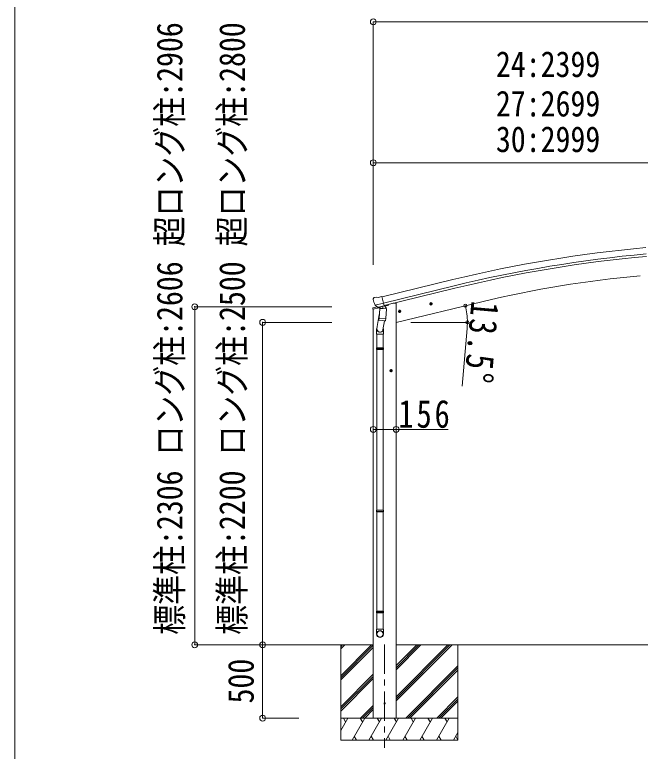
# Model space of a CAD drawing. Units: millimetres, scale not verified. Extents: x -11243 to 11243, y -7760 to 7760.
# Drawn here: x -11243 to -6973, y -4601 to 424 of the extents above; entities that cross this region are included whole.
import ezdxf
from ezdxf.enums import TextEntityAlignment as Align

# ---------------------------------------------------------------- set-up
doc = ezdxf.new("R2010")
doc.units = ezdxf.units.MM
doc.header["$LTSCALE"] = 40
doc.header["$PDMODE"] = 32
doc.header["$PDSIZE"] = 40
doc.linetypes.add('CHAIN1', pattern=[8, 5, -1, 1, -1])
for name, color, linetype, lineweight in [('0-0_0', 7, 'Continuous', 9), ('0-1_本体', 5, 'CHAIN1', 9), ('0-3_ELV2', 4, 'Continuous', 9), ('0-6_OTH_LINE', 7, 'Continuous', 9), ('F-0_240', 7, 'Continuous', 9)]:
    doc.layers.add(name, color=color, linetype=linetype, lineweight=lineweight)
doc.styles.add('ＭＳ ゴシック', font='')
doc.styles.get('ＭＳ ゴシック').set_extended_font_data('MS Gothic')

msp = doc.modelspace()

# ---------------------------------------------------------------- linework, layer by layer
at = {"layer": '0-0_0'}
for p, q in [((-9017.58, -4085.73), (-8806.35, -3874.51)), ((-9017.58, -3901.89), (-8990.2, -3874.51)), ((-9017.58, -3887.74), (-9004.34, -3874.51)), ((-9017.58, -4099.88), (-8795.33, -3877.63)), ((-9017.58, -4114.02), (-8795.33, -3891.77)), ((-8639.83, -4256.77), (-8257.57, -3874.51)), ((-8639.83, -4228.48), (-8285.85, -3874.51)), ((-8639.83, -4242.62), (-8271.71, -3874.51)), ((-8639.83, -4044.64), (-8469.7, -3874.51)), ((-8639.83, -4030.49), (-8483.84, -3874.51)), ((-8639.83, -4016.35), (-8497.98, -3874.51)), ((-8217.58, -3874.51), (-8217.58, -4524.5)), ((-8573.72, -4374.51), (-8217.58, -4018.37)), ((-8559.58, -4374.51), (-8217.58, -4032.51)), ((-8545.44, -4374.51), (-8217.58, -4046.65)), ((-9017.58, -4297.86), (-8795.33, -4075.62)), ((-9017.58, -4312.01), (-8795.33, -4089.76)), ((-9017.58, -4326.15), (-8795.33, -4103.9)), ((-8361.59, -4374.51), (-8217.58, -4230.5)), ((-8347.45, -4374.51), (-8217.58, -4244.64)), ((-8333.3, -4374.51), (-8217.58, -4258.78)), ((-8882.09, -4374.51), (-8795.33, -4287.75)), ((-8867.95, -4374.51), (-8795.33, -4301.89)), ((-8853.8, -4374.51), (-8795.33, -4316.03)), ((-9017.58, -4458.34), (-8969.18, -4374.5)), ((-8217.58, -4374.51), (-9017.58, -4374.51)), ((-8984.18, -4400.49), (-8999.18, -4374.5)), ((-8940.31, -4524.5), (-8853.71, -4374.5)), ((-8868.71, -4400.49), (-8883.71, -4374.51)), ((-8824.84, -4524.5), (-8738.24, -4374.51)), ((-8753.24, -4400.49), (-8768.24, -4374.5)), ((-8709.37, -4524.5), (-8622.77, -4374.51)), ((-8637.77, -4400.49), (-8652.77, -4374.5)), ((-8593.9, -4524.5), (-8507.3, -4374.51)), ((-8522.3, -4400.49), (-8537.3, -4374.5)), ((-8478.43, -4524.5), (-8391.83, -4374.51)), ((-8421.83, -4374.51), (-8406.83, -4400.49)), ((-8362.96, -4524.5), (-8276.36, -4374.51)), ((-8291.36, -4400.49), (-8306.36, -4374.5)), ((-8925.31, -4498.53), (-8910.32, -4524.5)), ((-8809.84, -4498.52), (-8794.84, -4524.5)), ((-8694.37, -4498.52), (-8679.37, -4524.5)), ((-8578.9, -4498.53), (-8563.9, -4524.5)), ((-8463.43, -4498.53), (-8448.44, -4524.5)), ((-8347.96, -4498.53), (-8332.96, -4524.5)), ((-8247.49, -4524.5), (-8217.58, -4472.69)), ((-8232.49, -4498.53), (-8217.58, -4524.36))]:
    msp.add_line(p, q, dxfattribs=at)
msp.add_lwpolyline([(-9017.58, -3874.51), (-9017.58, -4524.5), (-8217.58, -4524.5)], dxfattribs=at)
at = {"layer": '0-1_本体'}
msp.add_line((-8717.58, -3872.01), (-8717.58, -4577), dxfattribs=at)
at = {"layer": '0-3_ELV2'}
msp.add_circle((-8717.58, -4274.51), 4.5, dxfattribs=at)
at = {"layer": '0-6_OTH_LINE', "color": 6}
for p, q in [((-8795.33, 375.46), (-8795.33, -1282.3)), ((-3981.33, 375.46), (-8795.33, 375.46)), ((-8795.33, -585.63), (-8795.33, -1282.3)), ((-8795.33, -585.63), (-6396.33, -585.63)), ((-10014.16, -3874.51), (-10014.16, -1568.11)), ((-10014.16, -1568.11), (-9077.95, -1568.11)), ((-9550.7, -1674.51), (-9077.95, -1674.51)), ((-9550.7, -3874.51), (-9550.7, -1674.51)), ((-8538.83, -1674.51), (-8151.97, -1674.51)), ((-8154.83, -1716.96), (-8189.19, -2109.46)), ((-8639.33, -2404.69), (-8795.33, -2404.69)), ((-8639.33, -2404.69), (-8283.88, -2404.69)), ((-10014.16, -3874.51), (-9303.61, -3874.51)), ((-9550.7, -3874.51), (-9303.61, -3874.51)), ((-9550.7, -4374.51), (-9550.7, -3874.51)), ((-9550.7, -4374.51), (-9303.61, -4374.51))]:
    msp.add_line(p, q, dxfattribs=at)
at = {"layer": '0-6_OTH_LINE', "color": 4}
for p, q in [((-8735.31, -1500.91), (-8252.46, -1383.34)), ((-8242.23, -1425.33), (-8725.24, -1542.83)), ((-8721.3, -1559.26), (-8238.26, -1441.63)), ((-8659.83, -1544.51), (-8693.34, -1552.55)), ((-8639.33, -1544.51), (-8659.83, -1544.51)), ((-8639.83, -1674.51), (-8054.15, -1533.9)), ((-8639.33, -1544.51), (-8639.33, -4374.51)), ((-8795.33, -1584.21), (-8795.33, -4374.51))]:
    msp.add_line(p, q, dxfattribs=at)
at = {"layer": '0-6_OTH_LINE'}
for p, q in [((-8789.45, -1505.67), (-8776.27, -1502.5)), ((-8761.71, -1505.18), (-8774.97, -1502.48)), ((-8761.71, -1505.18), (-8735.78, -1498.95)), ((-8796.77, -1516.49), (-8796.49, -1517.64)), ((-8792.55, -1507.92), (-8796.4, -1514.21)), ((-8782.71, -1556.8), (-8725.2, -1542.99)), ((-8765.86, -1571.71), (-8782.24, -1557.22)), ((-8693.34, -1552.47), (-8693.34, -1555.78)), ((-8411.1, -1550.69), (-8391.65, -1546.02)), ((-8406.54, -1542.91), (-8408.67, -1550.11)), ((-8399.24, -1541.16), (-8406.54, -1542.91)), ((-8399.04, -1558.08), (-8403.71, -1538.63)), ((-8394.08, -1546.6), (-8399.24, -1541.16)), ((-8396.21, -1553.8), (-8394.08, -1546.6)), ((-8797.89, -1584.83), (-8755.19, -1574.57)), ((-8797.89, -1577.94), (-8797.89, -1584.83)), ((-8769.39, -1568.73), (-8795.59, -1575.02)), ((-8763.15, -1572.28), (-8755.63, -1570.47)), ((-8762.31, -1572.17), (-8760.78, -1571.8)), ((-8760.78, -1571.8), (-8724.08, -1562.99)), ((-8758.95, -1572.03), (-8759, -1572.77)), ((-8758.24, -1573.81), (-8732.43, -1580.25)), ((-8751.32, -1579.16), (-8756, -1646)), ((-8705.64, -1582.35), (-8751.32, -1579.16)), ((-8749.55, -1575.98), (-8749.78, -1579.27)), ((-8730.03, -1564.82), (-8731.05, -1579.42)), ((-8724.08, -1562.99), (-8722.55, -1562.62)), ((-8721, -1560.52), (-8720.05, -1560.59)), ((-8720.05, -1560.59), (-8706.74, -1575.9)), ((-8716.06, -1565.18), (-8697.17, -1560.65)), ((-8710.31, -1649.19), (-8705.64, -1582.35)), ((-8706.74, -1575.9), (-8707.18, -1582.25)), ((-8625.02, -1602.05), (-8605.57, -1597.38)), ((-8620.46, -1594.27), (-8622.59, -1601.46)), ((-8613.16, -1592.51), (-8620.46, -1594.27)), ((-8612.96, -1609.43), (-8617.63, -1589.99)), ((-8608, -1597.96), (-8613.16, -1592.51)), ((-8610.13, -1605.16), (-8608, -1597.96)), ((-8754.27, -1621.23), (-8770.18, -1717.4)), ((-8756.86, -1658.46), (-8755.99, -1646)), ((-8710.31, -1649.19), (-8756, -1646)), ((-8710.32, -1649.19), (-8711.21, -1661.89)), ((-8756.46, -1659.82), (-8756.46, -1659.82)), ((-8755.01, -1660.6), (-8713.32, -1663.52)), ((-8718.75, -1663.14), (-8729.48, -1726.72)), ((-8772.33, -1754.56), (-8772.33, -1720.21)), ((-8726.33, -1754.56), (-8772.33, -1754.56)), ((-8770.33, -1754.56), (-8770.33, -1848.56)), ((-8728.33, -1754.56), (-8728.33, -1848.56)), ((-8726.33, -1719.91), (-8726.33, -1754.56)), ((-8772.33, -1850.56), (-8771.33, -1848.56)), ((-8726.33, -1850.56), (-8772.33, -1850.56)), ((-8726.33, -1858.56), (-8772.33, -1858.56)), ((-8727.33, -1848.56), (-8771.33, -1848.56)), ((-8726.33, -1850.56), (-8727.33, -1848.56)), ((-8726.33, -1858.56), (-8727.33, -1860.56)), ((-8726.33, -1850.56), (-8726.33, -1858.56)), ((-8727.33, -1860.56), (-8771.33, -1860.56)), ((-8770.33, -1860.56), (-8770.33, -2954.75)), ((-8728.33, -1860.56), (-8728.33, -2954.75)), ((-8663.83, -2004.62), (-8683.83, -2004.62)), ((-8673.83, -1997.12), (-8680.33, -2000.87)), ((-8680.33, -2000.87), (-8680.33, -2008.38)), ((-8680.33, -2008.38), (-8673.83, -2012.13)), ((-8673.83, -2014.62), (-8673.83, -1994.62)), ((-8667.33, -2000.87), (-8673.83, -1997.12)), ((-8772.33, -2956.75), (-8771.33, -2954.75)), ((-8726.33, -2956.75), (-8772.33, -2956.75)), ((-8727.33, -2954.75), (-8771.33, -2954.75)), ((-8726.33, -2956.75), (-8727.33, -2954.75)), ((-8726.33, -2956.75), (-8726.33, -2964.75)), ((-8726.33, -2964.75), (-8772.33, -2964.75)), ((-8727.33, -2966.75), (-8771.33, -2966.75)), ((-8770.33, -2966.75), (-8770.33, -3644.94)), ((-8728.33, -2966.75), (-8728.33, -3644.94)), ((-8726.33, -2964.75), (-8727.33, -2966.75)), ((-8772.33, -3646.94), (-8771.33, -3644.94)), ((-8726.33, -3646.94), (-8772.33, -3646.94)), ((-8726.33, -3654.94), (-8772.33, -3654.94)), ((-8727.33, -3644.94), (-8771.33, -3644.94)), ((-8727.33, -3656.94), (-8771.33, -3656.94)), ((-8770.33, -3656.94), (-8770.33, -3766.94)), ((-8728.33, -3656.94), (-8728.33, -3766.94)), ((-8726.33, -3646.94), (-8727.33, -3644.94)), ((-8726.33, -3654.94), (-8727.33, -3656.94)), ((-8726.33, -3646.94), (-8726.33, -3654.94)), ((-8772.33, -3801.08), (-8772.33, -3766.94)), ((-8726.33, -3766.94), (-8772.33, -3766.94)), ((-8726.33, -3801.08), (-8726.33, -3766.94)), ((-9391.66, -3874.51), (-8795.33, -3874.51)), ((-8639.83, -3874.51), (-6317.73, -3874.51))]:
    msp.add_line(p, q, dxfattribs=at)
for points in [[(-8730.35, -1564.4), (-8720.63, -1562.07), (-8735.78, -1498.95)], [(-8782.98, -1556.22), (-8782.4, -1557.07), (-8782.24, -1557.22)], [(-8408.67, -1550.11), (-8403.51, -1555.55), (-8396.21, -1553.8)], [(-8730.35, -1564.4), (-8730.58, -1564.55), (-8755.35, -1570.5), (-8755.63, -1570.47)], [(-8622.59, -1601.46), (-8617.43, -1606.91), (-8610.13, -1605.16)], [(-8772.33, -1850.56), (-8772.33, -1858.56), (-8771.33, -1860.56)], [(-8673.83, -2012.13), (-8667.33, -2008.38), (-8667.33, -2000.87)], [(-8772.33, -2956.75), (-8772.33, -2964.75), (-8771.33, -2966.75)], [(-8772.33, -3646.94), (-8772.33, -3654.94), (-8771.33, -3656.94)]]:
    msp.add_lwpolyline(points, dxfattribs=at)
for centre, radius in [((-8401.37, -1548.35), 8.5), ((-8401.37, -1548.35), 7.7), ((-8401.37, -1548.35), 6.5), ((-8615.29, -1599.71), 8.5), ((-8615.29, -1599.71), 7.7), ((-8615.29, -1599.71), 6.5), ((-8673.83, -2004.62), 8.5), ((-8673.83, -2004.62), 7.7), ((-8673.83, -2004.62), 6.5)]:
    msp.add_circle(centre, radius, dxfattribs=at)
at = {"layer": '0-6_OTH_LINE', "color": 6}
for centre in [(-8166.43, -1560.85), (-8152.97, -1674.51)]:
    msp.add_circle(centre, 10.62, dxfattribs=at)
at = {"layer": '0-6_OTH_LINE', "color": 4}
for centre, radius, start, end in [((-6121.75, -10133.08), 9005.44, 95.18612, 103.68612), ((-6121.75, -10133.08), 8962.23, 95.18612, 103.68612), ((-6121.75, -10133.08), 8945.44, 95.18612, 103.68612), ((-6327.81, -8726.09), 7396.48, 95.00259, 103.49741)]:
    msp.add_arc(centre, radius, start, end, dxfattribs=at)
at = {"layer": '0-6_OTH_LINE'}
for centre, radius, start, end in [((-8788.28, -1510.53), 5, 103.5, 148.5), ((-8775.57, -1505.42), 3, 78.5, 103.5), ((-8599.68, -1470.39), 202.4, 193.5, 205.09125), ((-8698.34, -1555.78), 5, 283.5, 0), ((-8794.89, -1577.94), 3, 103.5, 180), ((-8762.43, -1571.68), 0.5, 248.23754, 283.5), ((-8759.44, -1572), 0.5, 356, 103.5), ((-8758, -1572.84), 1, 176, 256), ((-8732.07, -1579.28), 1.03, 250.03897, 351.96569), ((-8729.43, -1564.9), 0.604, 100.59842, 172.20595), ((-8722.67, -1562.14), 0.5, 283.5, 318.76246), ((-8754.92, -1658.64), 1.95, 175.04017, 217.47766), ((-8754.88, -1658.61), 2, 217.40962, 266), ((-8713.18, -1661.52), 2, 266, 349.46843), ((-8742.33, -1720.21), 30, 177.45142, 180)]:
    msp.add_arc(centre, radius, start, end, dxfattribs=at)
at = {"layer": '0-6_OTH_LINE', "color": 6}
for start, end in [(0, 13.5), (354.99678, 0)]:
    msp.add_arc((-8639.83, -1674.51), 486.86, start, end, dxfattribs=at)
at = {"layer": '0-6_OTH_LINE'}
for centre, major_axis, ratio, start_param, end_param in [((-8793.85, -1515.78), (-1.57, -2.57), 0.99628, 4.712389, 5.4996506), ((-8763.87, -1569.45), (-0.73, -2.92), 0.997631, 5.8041905, 6.6006116), ((-8763.82, -1569.23), (2.63, 3.16), 0.650902, 4.0958226, 4.1686332), ((-8763.85, -1569.35), (-0.73, -2.92), 0.997631, 0.3902369, 0.4789948), ((-8749.33, -1719.91), (23, 0), 0.996195, 2.5560258, 6.5663028), ((-8749.33, -1719.91), (21, 0), 0.996195, 2.9349147, 5.9512394), ((-8749.33, -3799.34), (-23, 0), 0.996195, 3.1415927, 6.2831853), ((-8749.33, -3801.08), (-23, 0), 0.996195, 3.1415927, 6.2831853), ((-8749.33, -3801.08), (0, -23.43), 0.981806, 4.712389, 7.8539816)]:
    msp.add_ellipse(centre, major_axis=major_axis, ratio=ratio, start_param=start_param, end_param=end_param, dxfattribs=at)
msp.add_ellipse((-8749.33, -3801.08), major_axis=(21, 0), ratio=0.996195, dxfattribs=at)
at = {"layer": '0-6_OTH_LINE', "color": 6}
for p in [(-8795.33, 375.46), (-8795.33, -585.63), (-10014.16, -1568.11), (-9550.7, -1674.51), (-8795.33, -2404.69), (-8639.33, -2404.69), (-10014.16, -3874.51), (-9550.7, -3874.51), (-9550.7, -4374.51)]:
    msp.add_point(p, dxfattribs=at)
at = {"layer": 'F-0_240', "color": 5}
msp.add_line((-11242.74, 7760), (-11242.74, -7760), dxfattribs=at)

# ---------------------------------------------------------------- texts
at = {"layer": '0-6_OTH_LINE', "style": 'ＭＳ ゴシック', "width": 0.85}
for s, p in [('標準柱:2306 ロング柱:2606 超ロング柱:2906', (-10045.26, -3806.04)), ('標準柱:2200 ロング柱:2500 超ロング柱:2800', (-9618.72, -3806.04)), ('500', (-9558.7, -4274.51))]:
    msp.add_text(s, height=176, rotation=90, dxfattribs=at).set_placement(p, align=Align.BOTTOM_LEFT)
for s, p in [('24:2399', (-7958.33, -53.58)), ('27:2699', (-7958.33, -322.8)), ('30:2999', (-7958.33, -565.61))]:
    msp.add_text(s, height=176, dxfattribs=at).set_placement(p, align=Align.BOTTOM_LEFT)
at = {"layer": '0-6_OTH_LINE', "insert": (-8127.86, -1523.58), "char_height": 190.6, "attachment_point": 7, "rotation": 264.997, "style": 'ＭＳ ゴシック'}
msp.add_mtext('\\T1.16;\\W0.8;13.5°', dxfattribs=at)
at = {"layer": '0-6_OTH_LINE', "insert": (-8623.74, -2396.69), "char_height": 190.6, "attachment_point": 7, "style": 'ＭＳ ゴシック'}
msp.add_mtext('\\T1.19;\\W0.8;156', dxfattribs=at)

doc.saveas('drawing.dxf')
